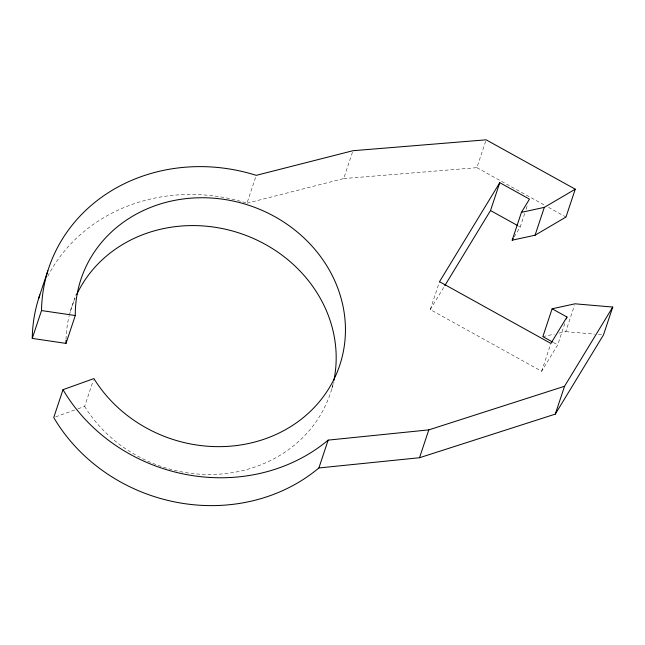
<?xml version="1.0" encoding="UTF-8"?>
<svg xmlns="http://www.w3.org/2000/svg" width="645" height="645" viewBox="0 0 645 645"><rect width="100%" height="100%" fill="white"/><g stroke="black" fill="none" stroke-linecap="round" stroke-linejoin="round"><path stroke-width="0.48" stroke-dasharray="3.23 2.42" d="M70.337 311.446L75.892 294.741M78.093 408.777L84.648 406.423L93.291 380.429M47.778 276.294A170.441 153.841 18.4 0 1 246.987 203.199L255.944 176.278M246.987 203.199L343.704 178.568L352.968 150.712M331.861 388.637L334.021 382.138M343.704 178.568L476.873 167.668L486.137 139.82M564.81 323.516L557.715 344.865L541.639 371.27L430.247 309.56L439.511 281.704M514.186 236.892L520.217 226.992L524.845 213.068M526.086 209.351L527.626 204.707M541.639 371.27L550.903 343.422M559.07 333.11L565.746 331.659L574.397 305.666M430.247 309.56L444.276 286.509M55.615 416.863L77.15 409.115M542.856 336.634L554.305 334.15M565.746 331.659L594.545 334.142M598.52 334.489L601.503 334.747M476.873 167.668L545.025 205.424M548.516 207.359L565.988 217.042M518.467 226.024L520.217 226.992M553.346 342.447L557.715 344.865M333.126 383.799A136.353 123.074 18.4 0 1 222.509 473.906A136.353 123.074 18.4 0 1 84.648 406.423M66.048 339.359A136.353 123.074 18.4 0 1 69.063 316.292M69.305 315.316A136.353 123.074 18.4 0 1 75.07 298.192"/><path stroke-width="0.97" d="M38.587 298.651L47.851 270.803M552.12 308.786L575.009 303.811L612.75 307.06L603.486 334.916L555.281 414.13L419.524 457.732L318.888 467.964A170.441 153.841 18.4 0 1 53.737 417.541L63 389.685L93.912 378.575A136.353 123.074 18.4 0 0 314.534 407.172A136.353 123.074 18.4 0 0 255.557 207.682A136.353 123.074 18.4 0 0 75.28 315.542L66.008 343.39L32.25 338.407L41.514 310.559A170.441 153.841 18.4 0 1 256.25 175.351L352.968 150.712L486.137 139.82L575.251 189.187L565.988 217.042L535.068 235.215L512.178 240.19L521.442 212.342L529.481 199.136L499.778 182.68L439.511 281.704L550.903 343.422L566.979 317.017L552.12 308.786L542.856 336.634L552.467 341.963M318.888 467.964L328.152 440.116L428.788 429.884L564.544 386.282L612.75 307.06M444.792 285.654L490.514 210.536L499.778 182.68M419.524 457.732L428.788 429.884M535.068 235.215L544.332 207.368L575.251 189.187M566.358 318.872L566.979 317.017M555.281 414.13L564.544 386.282M512.178 240.19L513.186 238.545M521.442 212.342L544.332 207.368M41.514 310.559L75.28 315.542M490.514 210.536L517.596 225.54M328.152 440.116A170.441 153.841 18.4 0 1 63 389.685M32.25 338.407A170.441 153.841 18.4 0 1 39.837 294.862M66.008 343.39A136.353 123.074 18.4 0 1 66.024 340.367M76.731 294.499A136.353 123.074 18.4 0 1 240.367 233.401A136.353 123.074 18.4 0 1 333.788 380.848"/></g></svg>
